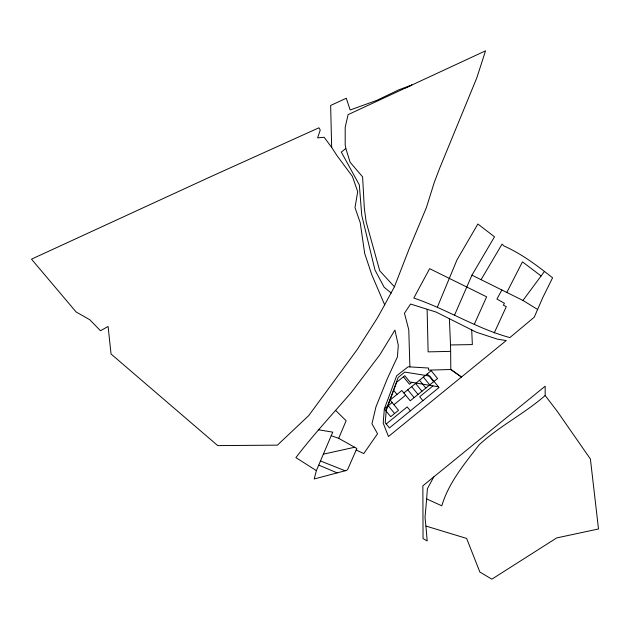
<?xml version="1.0" encoding="UTF-8"?>
<svg xmlns="http://www.w3.org/2000/svg" width="630" height="630" viewBox="0 0 630 630"><rect width="100%" height="100%" fill="white"/><g stroke="black" fill="none" stroke-linecap="round" stroke-linejoin="round"><path stroke-width="0.94" d="M331.671 147.412L324.159 137.261L317.607 137.883L320.245 130.048L318.938 127.796L210.436 176.81L31.5 259.158L76.104 311.96L89.862 319.78L100.461 330.742L108.092 326.466L111.053 354.005L217.728 445.607L277.397 445.15L308.724 415.611L357.115 349.697L377.441 317.843L384.654 304.81L371.763 274.696L364.691 253.465L360.218 222.642L354.997 207.632L357.698 191.654L352.383 176.361L337.026 155.673L331.671 147.412L330.64 105.47L346.295 98.241L350.162 110.006L376.874 100.335L398.617 89.901L411.933 84.979L405.586 87.948M426.66 498.936L427.384 488.723L433.786 476.894L545.155 386.198L545.17 395.506L557.4 411.548L590.404 459.01L598.5 528.972L556.715 537.918L491.865 579.167L479.871 572.048L466.625 538.422L425.911 526.05L425.029 517.411L426.66 498.936L441.803 505.803C448.694 482.58 464.586 463.735 479.115 444.843C499.306 426.116 524.42 413.721 545.17 395.506M316.362 470.634L314.205 478.973L346.476 470.413L347.681 469.445L356.856 448.473L338.68 438.338L331.207 435.7L316.362 470.634L295.911 457.616C313.22 434.779 332.853 413.871 351.453 392.246L379.937 354.651L394.931 330.073L398.294 345.303L397.428 356.871L387.316 378.724L375.929 406.948L371.96 423.769L377.543 433.763L363.762 453.545L356.186 450.064M386.253 410.256L396.68 382.268L404.751 375.693L409.894 382.008L438.425 386.812M394.427 286.784L409.091 249.007L426.439 207.467L434.251 182.487L439.63 168.304L476.8 77.892L485.541 50.833L348.091 114.636L345.209 127.252L345.185 144.758L345.831 148.483L350.107 162.264L362.596 176.849L364.345 208.435L366.164 221.91L379.74 270.805L394.427 286.784L384.654 304.81M474.303 324.277L486.628 296.817L429.621 268.671L413.808 298.045C446.678 309.141 476.312 328.443 509.867 337.585L534.232 317.229L542.918 297.297L552.589 277.798C537.374 265.773 521.908 253.961 504.055 246.031L502.063 244.101L481.076 279.681M437.393 307.086L456.978 259.906L477.871 224.004L494.511 236.817L471.949 275.16L454.498 315.228M338.68 438.338L346.114 420.73L335.861 410.634M331.207 435.7L332.782 432.156L318.276 429.739M494.227 332.979L506.292 306.629L503.386 305.172L504.441 303.258L496.92 299.045L501.882 289.997M506.811 292.438L522.459 261.867L541.091 275.964M471.949 275.16L522.955 300.439L544.351 271.569M433.786 476.894L422.864 485.832L423.045 538.54L427.187 540.949L425.911 526.05M390.041 400.097L401.822 390.49L410.224 400.798L437.559 378.528L431.196 370.716L403.862 392.986M411.847 382.323L409.5 384.237L403.42 376.779M392.151 402.531L384.339 408.894L383.19 423.1L388.474 436.503L506.237 340.546L497.527 339.2L476.335 332.231L436.188 312.102L410.579 304.03L404.46 313.252L408.768 329.75L409.894 366.904M393.931 404.72L405.641 395.175M386.214 423.998L407.185 406.909L410.398 410.847M432.936 385.93L419.682 396.727L422.887 400.664M345.831 148.483L341.318 152.09L359.328 184.905L361.746 215.287L374.945 269.939L384.174 287.288L391.261 293.044M323.474 454.128L354.682 447.261M390.112 400.034L398.514 410.343L390.702 416.706L384.339 408.894L396.695 375.724L408.145 366.794L428.51 368.03L428.589 370.125L450.812 369.503L461.475 377.023L450.812 369.503L450.631 351.367L428.124 351.871L427.124 309.448M449.379 318.67L450.513 344.964L472.35 344.579L471.705 329.773M320.528 460.979L345.138 470.767M318.819 465.129L337.152 472.878M522.955 300.439L537.5 309.409M427.29 373.897L433.653 381.709M423.384 377.079L429.747 384.891M419.478 380.26L425.841 388.072M415.572 383.442L421.935 391.254M411.673 386.623L418.036 394.435M407.767 389.805L414.13 397.617M393.671 390.332L397.002 394.419M388.245 405.712L394.608 413.524M450.513 344.964L450.631 351.367M386.324 409.335L385.229 422.793L389.419 427.935L439.008 387.529L429.684 376.079L404.759 372.086L398.215 377.425L386.324 409.335"/></g></svg>
